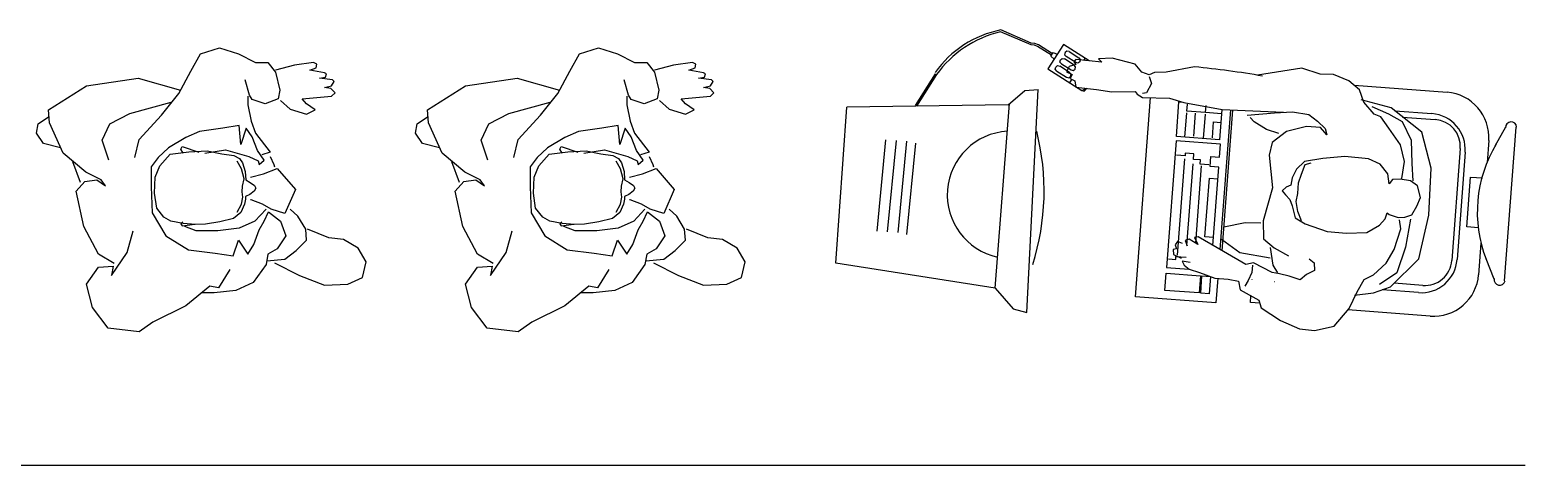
# Model space of a CAD drawing. Header units: millimetres. Extents: x 70390 to 391980, y 864 to 176336.
# Drawn here: x 219535 to 391980, y 126211 to 176336 of the extents above; entities that cross this region are included whole.
import ezdxf

# ---------------------------------------------------------------- set-up
doc = ezdxf.new("R2010")
doc.units = ezdxf.units.MM
doc.layers.add('01 - DWGFREE.com', color=1, linetype='Continuous')
doc.layers.add('家具外线', color=144, linetype='Continuous')

# ---------------------------------------------------------------- blocks, each defined once
blk = doc.blocks.new('MK-RC-0056')
at = {"layer": '家具外线'}
for p, q in [((80259.2, 10618.3), (80286, 10667.1)), ((80286, 10667.1), (80339.6, 10684.1)), ((80339.6, 10684.1), (80393.3, 10667.1)), ((80393.3, 10667.1), (80442.1, 10642.7)), ((80225, 10555), (80259.2, 10618.3)), ((80442.1, 10642.7), (80476.2, 10642.7)), ((80476.2, 10642.7), (80498.1, 10615.9)), ((80551.8, 10635.4), (80498.1, 10620.8)), ((80498.1, 10615.9), (80510.3, 10564.7)), ((80605.5, 10642.7), (80551.8, 10635.4)), ((80595.7, 10620.8), (80612.8, 10628.1)), ((80637.2, 10613.5), (80595.7, 10620.8)), ((80615.2, 10637.8), (80605.5, 10642.7)), ((80612.8, 10628.1), (80615.2, 10637.8)), ((80642, 10611), (80637.2, 10613.5)), ((80639.6, 10601.3), (80642, 10611)), ((79856.8, 10508.7), (79964.1, 10576.9)), ((79964.1, 10576.9), (80110.4, 10598.9)), ((80110.4, 10598.9), (80229.9, 10564.7)), ((80425, 10550.1), (80412.8, 10594)), ((80622.5, 10598.9), (80639.6, 10601.3)), ((80659.1, 10594), (80622.5, 10598.9)), ((80637.2, 10572), (80656.7, 10576.9)), ((80654.2, 10569.6), (80637.2, 10572)), ((80666.4, 10557.4), (80654.2, 10569.6)), ((80656.7, 10576.9), (80664, 10589.1)), ((80664, 10589.1), (80659.1, 10594)), ((80086, 10498.9), (80203.1, 10530.6)), ((80176.2, 10494.1), (80225, 10555)), ((80420.1, 10547.7), (80420.1, 10523.3)), ((80432.3, 10537.9), (80425, 10550.1)), ((80468.9, 10525.8), (80432.3, 10537.9)), ((80505.5, 10540.4), (80468.9, 10525.8)), ((80510.3, 10564.7), (80505.5, 10540.4)), ((80512.8, 10535.5), (80539.6, 10511.1)), ((80573.8, 10540.4), (80656.7, 10547.7)), ((80585.9, 10525.8), (80573.8, 10540.4)), ((80610.3, 10508.7), (80585.9, 10525.8)), ((80656.7, 10547.7), (80666.4, 10557.4)), ((79827.5, 10469.7), (79856.8, 10489.2)), ((79859.2, 10472.1), (79856.8, 10508.7)), ((80029.9, 10469.7), (80086, 10498.9)), ((80112.8, 10425.8), (80176.2, 10494.1)), ((80420.1, 10523.3), (80429.9, 10477)), ((80539.6, 10511.1), (80585.9, 10496.5)), ((80585.9, 10496.5), (80610.3, 10508.7)), ((79822.6, 10442.9), (79827.5, 10469.7)), ((79842.1, 10413.7), (79822.6, 10442.9)), ((79898.2, 10386.9), (79859.2, 10472.1)), ((80008, 10423.4), (80029.9, 10469.7)), ((80283.5, 10447.8), (80244.5, 10430.7)), ((80349.4, 10457.5), (80283.5, 10447.8)), ((80395.7, 10464.8), (80349.4, 10457.5)), ((80400.6, 10411.2), (80395.7, 10464.8)), ((80415.2, 10457.5), (80400.6, 10411.2)), ((80432.3, 10433.2), (80415.2, 10457.5)), ((80429.9, 10477), (80442.1, 10442.9)), ((80442.1, 10442.9), (80483.5, 10389.3)), ((79890.9, 10401.5), (79842.1, 10413.7)), ((80027.5, 10367.4), (80008, 10423.4)), ((80100.6, 10374.7), (80112.8, 10425.8)), ((80195.7, 10401.5), (80166.5, 10374.7)), ((80244.5, 10430.7), (80195.7, 10401.5)), ((80230.9, 10398.3), (80234.8, 10405.2)), ((80237.1, 10386.7), (80230.9, 10398.3)), ((80234.8, 10405.2), (80281.1, 10389.8)), ((80446.9, 10394.2), (80432.3, 10433.2)), ((79961.6, 10333.3), (79898.2, 10386.9)), ((79947, 10304), (79925, 10362.5)), ((80166.5, 10374.7), (80147, 10347.9)), ((80171.5, 10351.3), (80200.8, 10383.6)), ((80200.8, 10383.6), (80253.3, 10390.6)), ((80253.3, 10390.6), (80305, 10392.9)), ((80298.2, 10386.9), (80356.7, 10396.6)), ((80305, 10392.9), (80346.7, 10384.4)), ((80346.7, 10384.4), (80380.6, 10380.6)), ((80356.7, 10396.6), (80422.5, 10377.1)), ((80380.6, 10380.6), (80396.9, 10372.1)), ((80402.3, 10342.8), (80389.9, 10364.4)), ((80396.9, 10372.1), (80404.6, 10359.7)), ((80404.6, 10359.7), (80412.3, 10335.1)), ((80422.5, 10377.1), (80449.4, 10364.9)), ((80466.4, 10367.4), (80446.9, 10394.2)), ((80449.4, 10364.9), (80451.8, 10355.2)), ((80451.8, 10355.2), (80466.4, 10367.4)), ((80483.5, 10389.3), (80459.1, 10382)), ((80483.5, 10377.1), (80493.3, 10355.2)), ((80005.5, 10311.3), (79961.6, 10333.3)), ((80147, 10347.9), (80147, 10291.8)), ((80156.1, 10273.4), (80158.4, 10318.9)), ((80158.4, 10318.9), (80171.5, 10351.3)), ((80410, 10314.3), (80402.3, 10342.8)), ((80404.6, 10293.4), (80410, 10314.3)), ((80412.3, 10335.1), (80413.8, 10311.9)), ((80427.4, 10318.6), (80464, 10328.4)), ((80464, 10328.4), (80503, 10343)), ((80493.3, 10355.2), (80495.7, 10347.9)), ((80503, 10343), (80554.2, 10284.5)), ((79934.8, 10279.6), (79959.2, 10306.5)), ((79956.7, 10179.7), (79934.8, 10279.6)), ((79959.2, 10306.5), (79993.3, 10311.3)), ((79993.3, 10311.3), (80017.7, 10294.3)), ((80017.7, 10294.3), (80005.5, 10311.3)), ((80147, 10291.8), (80149.4, 10218.7)), ((80162.3, 10231), (80156.1, 10273.4)), ((80403.8, 10277.2), (80404.6, 10293.4)), ((80406.1, 10262.6), (80403.8, 10277.2)), ((80413.8, 10311.9), (80426.9, 10303.5)), ((80437.7, 10279.6), (80425.4, 10270.3)), ((80426.9, 10303.5), (80439.3, 10295.7)), ((80442.4, 10288), (80437.7, 10279.6)), ((80439.3, 10295.7), (80442.4, 10288)), ((80554.2, 10284.5), (80525, 10216.3)), ((80182.3, 10206.3), (80162.3, 10231)), ((80389.9, 10220.2), (80402.3, 10242.5)), ((80410.7, 10242.5), (80399.9, 10219.4)), ((80402.3, 10242.5), (80406.1, 10262.6)), ((80413.1, 10257.2), (80410.7, 10242.5)), ((80425.4, 10270.3), (80413.1, 10264.1)), ((80413.1, 10264.1), (80413.1, 10257.2)), ((80429.9, 10255.3), (80427.4, 10255.3)), ((80461.6, 10243.1), (80429.9, 10255.3)), ((80486, 10228.5), (80461.6, 10243.1)), ((80149.4, 10218.7), (80188.4, 10152.9)), ((80202.4, 10194.7), (80182.3, 10206.3)), ((80237.1, 10188.6), (80202.4, 10194.7)), ((80236.3, 10193.2), (80230.2, 10187)), ((80230.2, 10187), (80234.8, 10181.6)), ((80271.8, 10185.5), (80237.1, 10188.6)), ((80340.5, 10193.2), (80300.4, 10186.3)), ((80379.9, 10202.5), (80340.5, 10193.2)), ((80399.9, 10219.4), (80379.9, 10202.5)), ((80439.6, 10194.4), (80395.7, 10174.9)), ((80471.3, 10228.5), (80439.6, 10194.4)), ((80451.8, 10170), (80466.4, 10194.4)), ((80466.4, 10194.4), (80478.6, 10221.2)), ((80478.6, 10221.2), (80512.8, 10194.4)), ((80525, 10216.3), (80486, 10228.5)), ((80512.8, 10194.4), (80527.4, 10152.9)), ((80561.6, 10209), (80539.6, 10228.5)), ((80583.5, 10172.4), (80561.6, 10209)), ((79998.2, 10101.8), (79956.7, 10179.7)), ((80078.7, 10106.6), (80095.8, 10167.6)), ((80188.4, 10152.9), (80251.8, 10114)), ((80234.8, 10181.6), (80270.3, 10186.3)), ((80273.8, 10167.6), (80242.1, 10179.7)), ((80300.4, 10186.3), (80271.8, 10185.5)), ((80334.8, 10167.6), (80273.8, 10167.6)), ((80395.7, 10174.9), (80334.8, 10167.6)), ((80437.2, 10128.6), (80451.8, 10170)), ((80527.4, 10152.9), (80503, 10116.4)), ((80585.9, 10140.8), (80583.5, 10172.4)), ((80649.4, 10148.1), (80588.4, 10172.4)), ((80690.8, 10143.2), (80649.4, 10148.1)), ((80034.8, 10040.9), (80078.7, 10106.6)), ((80251.8, 10114), (80327.4, 10104.2)), ((80327.4, 10104.2), (80378.7, 10096.9)), ((80378.7, 10096.9), (80393.3, 10140.8)), ((80393.3, 10140.8), (80420.1, 10101.8)), ((80420.1, 10101.8), (80437.2, 10128.6)), ((80503, 10116.4), (80476.2, 10101.8)), ((80525, 10087.2), (80556.7, 10111.5)), ((80556.7, 10111.5), (80585.9, 10140.8)), ((80732.3, 10118.8), (80690.8, 10143.2)), ((80754.2, 10079.8), (80732.3, 10118.8)), ((79964.1, 10016.5), (79998.2, 10065.2)), ((80042.1, 10075), (79998.2, 10101.8)), ((79998.2, 10065.2), (80039.7, 10067.7)), ((80039.7, 10067.7), (80034.8, 10040.9)), ((80471.3, 10072.5), (80434.7, 10021.4)), ((80476.2, 10101.8), (80471.3, 10072.5)), ((80473.8, 10082.3), (80525, 10087.2)), ((80495.7, 10077.4), (80566.4, 10040.9)), ((80744.5, 10036), (80754.2, 10079.8)), ((80368.9, 10057.9), (80337.2, 10006.7)), ((80434.7, 10021.4), (80386, 9999.4)), ((80566.4, 10040.9), (80637.2, 10014.1)), ((80703, 10016.5), (80744.5, 10036)), ((79981.1, 9950.7), (79964.1, 10016.5)), ((80312.8, 10011.6), (80244.5, 9955.6)), ((80325, 9992.1), (80288.4, 9992.1)), ((80337.2, 10006.7), (80312.8, 10011.6)), ((80386, 9999.4), (80325, 9992.1)), ((80637.2, 10014.1), (80703, 10016.5)), ((80025, 9892.2), (79981.1, 9950.7)), ((80244.5, 9955.6), (80151.8, 9909.3)), ((80112.8, 9882.5), (80025, 9892.2)), ((80151.8, 9909.3), (80112.8, 9882.5))]:
    blk.add_line(p, q, dxfattribs=at)
blk = doc.blocks.new('MK-RC-0051')
at = {"layer": '家具外线'}
for p, q in [((72704.6, 10618.3), (72731.4, 10667.1)), ((72731.4, 10667.1), (72785.1, 10684.1)), ((72785.1, 10684.1), (72838.7, 10667.1)), ((72838.7, 10667.1), (72887.5, 10642.7)), ((72670.4, 10555), (72704.6, 10618.3)), ((72887.5, 10642.7), (72921.6, 10642.7)), ((72921.6, 10642.7), (72943.6, 10615.9)), ((72997.2, 10635.4), (72943.6, 10620.8)), ((72943.6, 10615.9), (72955.8, 10564.7)), ((73050.9, 10642.7), (72997.2, 10635.4)), ((73041.1, 10620.8), (73058.2, 10628.1)), ((73082.6, 10613.5), (73041.1, 10620.8)), ((73060.6, 10637.8), (73050.9, 10642.7)), ((73058.2, 10628.1), (73060.6, 10637.8)), ((73087.5, 10611), (73082.6, 10613.5)), ((73085, 10601.3), (73087.5, 10611)), ((72302.2, 10508.7), (72409.5, 10576.9)), ((72409.5, 10576.9), (72555.8, 10598.9)), ((72555.8, 10598.9), (72675.3, 10564.7)), ((72870.4, 10550.1), (72858.2, 10594)), ((73068, 10598.9), (73085, 10601.3)), ((73104.5, 10594), (73068, 10598.9)), ((73082.6, 10572), (73102.1, 10576.9)), ((73099.7, 10569.6), (73082.6, 10572)), ((73111.9, 10557.4), (73099.7, 10569.6)), ((73102.1, 10576.9), (73109.4, 10589.1)), ((73109.4, 10589.1), (73104.5, 10594)), ((72531.4, 10498.9), (72648.5, 10530.6)), ((72621.7, 10494.1), (72670.4, 10555)), ((72865.5, 10547.7), (72865.5, 10523.3)), ((72877.7, 10537.9), (72870.4, 10550.1)), ((72914.3, 10525.8), (72877.7, 10537.9)), ((72950.9, 10540.4), (72914.3, 10525.8)), ((72955.8, 10564.7), (72950.9, 10540.4)), ((72958.2, 10535.5), (72985, 10511.1)), ((73019.2, 10540.4), (73102.1, 10547.7)), ((73031.4, 10525.8), (73019.2, 10540.4)), ((73055.8, 10508.7), (73031.4, 10525.8)), ((73102.1, 10547.7), (73111.9, 10557.4)), ((72272.9, 10469.7), (72302.2, 10489.2)), ((72304.6, 10472.1), (72302.2, 10508.7)), ((72475.3, 10469.7), (72531.4, 10498.9)), ((72558.3, 10425.8), (72621.7, 10494.1)), ((72865.5, 10523.3), (72875.3, 10477)), ((72985, 10511.1), (73031.4, 10496.5)), ((73031.4, 10496.5), (73055.8, 10508.7)), ((72268, 10442.9), (72272.9, 10469.7)), ((72287.6, 10413.7), (72268, 10442.9)), ((72343.6, 10386.9), (72304.6, 10472.1)), ((72453.4, 10423.4), (72475.3, 10469.7)), ((72729, 10447.8), (72689.9, 10430.7)), ((72794.8, 10457.5), (72729, 10447.8)), ((72841.2, 10464.8), (72794.8, 10457.5)), ((72846, 10411.2), (72841.2, 10464.8)), ((72860.7, 10457.5), (72846, 10411.2)), ((72877.7, 10433.2), (72860.7, 10457.5)), ((72875.3, 10477), (72887.5, 10442.9)), ((72887.5, 10442.9), (72928.9, 10389.3)), ((72336.3, 10401.5), (72287.6, 10413.7)), ((72472.9, 10367.4), (72453.4, 10423.4)), ((72546.1, 10374.7), (72558.3, 10425.8)), ((72641.2, 10401.5), (72611.9, 10374.7)), ((72689.9, 10430.7), (72641.2, 10401.5)), ((72676.4, 10398.3), (72680.2, 10405.2)), ((72682.5, 10386.7), (72676.4, 10398.3)), ((72680.2, 10405.2), (72726.5, 10389.8)), ((72892.4, 10394.2), (72877.7, 10433.2)), ((72407.1, 10333.3), (72343.6, 10386.9)), ((72392.4, 10304), (72370.5, 10362.5)), ((72611.9, 10374.7), (72592.4, 10347.9)), ((72616.9, 10351.3), (72646.3, 10383.6)), ((72646.3, 10383.6), (72698.7, 10390.6)), ((72698.7, 10390.6), (72750.4, 10392.9)), ((72743.6, 10386.9), (72802.1, 10396.6)), ((72750.4, 10392.9), (72792.1, 10384.4)), ((72792.1, 10384.4), (72826.1, 10380.6)), ((72802.1, 10396.6), (72868, 10377.1)), ((72826.1, 10380.6), (72842.3, 10372.1)), ((72847.7, 10342.8), (72835.3, 10364.4)), ((72842.3, 10372.1), (72850, 10359.7)), ((72850, 10359.7), (72857.7, 10335.1)), ((72868, 10377.1), (72894.8, 10364.9)), ((72911.9, 10367.4), (72892.4, 10394.2)), ((72894.8, 10364.9), (72897.2, 10355.2)), ((72897.2, 10355.2), (72911.9, 10367.4)), ((72928.9, 10389.3), (72904.6, 10382)), ((72928.9, 10377.1), (72938.7, 10355.2)), ((72450.9, 10311.3), (72407.1, 10333.3)), ((72592.4, 10347.9), (72592.4, 10291.8)), ((72601.5, 10273.4), (72603.8, 10318.9)), ((72603.8, 10318.9), (72616.9, 10351.3)), ((72855.4, 10314.3), (72847.7, 10342.8)), ((72850, 10293.4), (72855.4, 10314.3)), ((72857.7, 10335.1), (72859.3, 10311.9)), ((72872.9, 10318.6), (72909.4, 10328.4)), ((72909.4, 10328.4), (72948.5, 10343)), ((72938.7, 10355.2), (72941.1, 10347.9)), ((72948.5, 10343), (72999.7, 10284.5)), ((72380.2, 10279.6), (72404.6, 10306.5)), ((72402.2, 10179.7), (72380.2, 10279.6)), ((72404.6, 10306.5), (72438.8, 10311.3)), ((72438.8, 10311.3), (72463.1, 10294.3)), ((72463.1, 10294.3), (72450.9, 10311.3)), ((72592.4, 10291.8), (72594.8, 10218.7)), ((72607.7, 10231), (72601.5, 10273.4)), ((72849.2, 10277.2), (72850, 10293.4)), ((72851.5, 10262.6), (72849.2, 10277.2)), ((72859.3, 10311.9), (72872.4, 10303.5)), ((72883.2, 10279.6), (72870.8, 10270.3)), ((72872.4, 10303.5), (72884.7, 10295.7)), ((72887.8, 10288), (72883.2, 10279.6)), ((72884.7, 10295.7), (72887.8, 10288)), ((72999.7, 10284.5), (72970.4, 10216.3)), ((72627.8, 10206.3), (72607.7, 10231)), ((72835.3, 10220.2), (72847.7, 10242.5)), ((72856.2, 10242.5), (72845.4, 10219.4)), ((72847.7, 10242.5), (72851.5, 10262.6)), ((72858.5, 10257.2), (72856.2, 10242.5)), ((72870.8, 10270.3), (72858.5, 10264.1)), ((72858.5, 10264.1), (72858.5, 10257.2)), ((72875.3, 10255.3), (72872.9, 10255.3)), ((72907, 10243.1), (72875.3, 10255.3)), ((72931.4, 10228.5), (72907, 10243.1)), ((72594.8, 10218.7), (72633.9, 10152.9)), ((72647.8, 10194.7), (72627.8, 10206.3)), ((72682.5, 10188.6), (72647.8, 10194.7)), ((72681.8, 10193.2), (72675.6, 10187)), ((72675.6, 10187), (72680.2, 10181.6)), ((72717.3, 10185.5), (72682.5, 10188.6)), ((72785.9, 10193.2), (72745.8, 10186.3)), ((72825.3, 10202.5), (72785.9, 10193.2)), ((72845.4, 10219.4), (72825.3, 10202.5)), ((72885, 10194.4), (72841.2, 10174.9)), ((72916.8, 10228.5), (72885, 10194.4)), ((72897.2, 10170), (72911.9, 10194.4)), ((72911.9, 10194.4), (72924.1, 10221.2)), ((72924.1, 10221.2), (72958.2, 10194.4)), ((72970.4, 10216.3), (72931.4, 10228.5)), ((72958.2, 10194.4), (72972.8, 10152.9)), ((73007, 10209), (72985, 10228.5)), ((73028.9, 10172.4), (73007, 10209)), ((72443.6, 10101.8), (72402.2, 10179.7)), ((72524.1, 10106.6), (72541.2, 10167.6)), ((72633.9, 10152.9), (72697.3, 10114)), ((72680.2, 10181.6), (72715.7, 10186.3)), ((72719.2, 10167.6), (72687.5, 10179.7)), ((72745.8, 10186.3), (72717.3, 10185.5)), ((72780.2, 10167.6), (72719.2, 10167.6)), ((72841.2, 10174.9), (72780.2, 10167.6)), ((72882.6, 10128.6), (72897.2, 10170)), ((72972.8, 10152.9), (72948.5, 10116.4)), ((73031.4, 10140.8), (73028.9, 10172.4)), ((73094.8, 10148.1), (73033.8, 10172.4)), ((73136.2, 10143.2), (73094.8, 10148.1)), ((72480.2, 10040.9), (72524.1, 10106.6)), ((72697.3, 10114), (72772.9, 10104.2)), ((72772.9, 10104.2), (72824.1, 10096.9)), ((72824.1, 10096.9), (72838.7, 10140.8)), ((72838.7, 10140.8), (72865.5, 10101.8)), ((72865.5, 10101.8), (72882.6, 10128.6)), ((72948.5, 10116.4), (72921.6, 10101.8)), ((72970.4, 10087.2), (73002.1, 10111.5)), ((73002.1, 10111.5), (73031.4, 10140.8)), ((73177.7, 10118.8), (73136.2, 10143.2)), ((73199.6, 10079.8), (73177.7, 10118.8)), ((72409.5, 10016.5), (72443.6, 10065.2)), ((72487.5, 10075), (72443.6, 10101.8)), ((72443.6, 10065.2), (72485.1, 10067.7)), ((72485.1, 10067.7), (72480.2, 10040.9)), ((72916.8, 10072.5), (72880.2, 10021.4)), ((72921.6, 10101.8), (72916.8, 10072.5)), ((72919.2, 10082.3), (72970.4, 10087.2)), ((72941.1, 10077.4), (73011.9, 10040.9)), ((73189.9, 10036), (73199.6, 10079.8)), ((72814.3, 10057.9), (72782.6, 10006.7)), ((72880.2, 10021.4), (72831.4, 9999.4)), ((73011.9, 10040.9), (73082.6, 10014.1)), ((73148.4, 10016.5), (73189.9, 10036)), ((72426.6, 9950.7), (72409.5, 10016.5)), ((72758.2, 10011.6), (72689.9, 9955.6)), ((72770.4, 9992.1), (72733.8, 9992.1)), ((72782.6, 10006.7), (72758.2, 10011.6)), ((72831.4, 9999.4), (72770.4, 9992.1)), ((73082.6, 10014.1), (73148.4, 10016.5)), ((72470.5, 9892.2), (72426.6, 9950.7)), ((72689.9, 9955.6), (72597.3, 9909.3)), ((72558.3, 9882.5), (72470.5, 9892.2)), ((72597.3, 9909.3), (72558.3, 9882.5))]:
    blk.add_line(p, q, dxfattribs=at)

msp = doc.modelspace()

# ---------------------------------------------------------------- linework, layer by layer
for p, q in [((335026, 174625, 10800), (331469, 176112, 10800)), ((335014, 174827, 10800), (331518, 176336, 10800)), ((335455, 174775, 10800), (335014, 174827, 10800)), ((335406, 174580, 10800), (335026, 174625, 10800)), ((335760, 174444, 10800), (335406, 174580, 10800)), ((335850, 174623, 10800), (335455, 174775, 10800)), ((337357, 173431, 10800), (335760, 174444, 10800)), ((337464, 173600, 10800), (335850, 174623, 10800)), ((338724, 174656, 10800), (336945, 171849, 10800)), ((341703, 172767, 10800), (338724, 174656, 10800)), ((337280, 173309, 10800), (337547, 173730, 10800)), ((337656, 172972, 10800), (337280, 173309, 10800)), ((337547, 173730, 10800), (338012, 173533, 10800)), ((338332, 172642, 10800), (338396, 172897, 10800)), ((338498, 172438, 10800), (338332, 172642, 10800)), ((338396, 172897, 10800), (338599, 173063, 10800)), ((338599, 173063, 10800), (338854, 172999, 10800)), ((339977, 172288, 10800), (338854, 172999, 10800)), ((338929, 173739, 10800), (338866, 173484, 10800)), ((338866, 173484, 10800), (339032, 173280, 10800)), ((339133, 173905, 10800), (338929, 173739, 10800)), ((340155, 172568, 10800), (339032, 173280, 10800)), ((339388, 173841, 10800), (339133, 173905, 10800)), ((339388, 173841, 10800), (340511, 173130, 10800)), ((340163, 172921, -3555), (339935, 172648, -3555)), ((339935, 172648, -3555), (340172, 172342, -3555)), ((340410, 172505, 10800), (340155, 172568, 10800)), ((343180, 172620, -3555), (340163, 172921, -3555)), ((340613, 172671, 10800), (340410, 172505, 10800)), ((340511, 173130, 10800), (340677, 172926, 10800)), ((340677, 172926, 10800), (340613, 172671, 10800)), ((341106, 172827, 10800), (341250, 173055, 10800)), ((344370, 173101, -3555), (342788, 173000, -3555)), ((342788, 173000, -3555), (343180, 172620, -3555)), ((347007, 172407, -3555), (344370, 173101, -3555)), ((323932, 171295, 10800), (321617, 167643, 10800)), ((324099, 171186, 10800), (321785, 167536, 10800)), ((336945, 171849, 10800), (340874, 169358, 10800)), ((337798, 171799, 10800), (337862, 172054, 10800)), ((337965, 171596, 10800), (337798, 171799, 10800)), ((337862, 172054, 10800), (338065, 172221, 10800)), ((337965, 171596, 10800), (339087, 170884, 10800)), ((338065, 172221, 10800), (338320, 172157, 10800)), ((339443, 171446, 10800), (338320, 172157, 10800)), ((338498, 172438, 10800), (339621, 171726, 10800)), ((339087, 170884, 10800), (339342, 170821, 10800)), ((339402, 172138, -3555), (339103, 171515, -3555)), ((339103, 171515, -3555), (339726, 171216, -3555)), ((339342, 170821, 10800), (339546, 170987, 10800)), ((340172, 172342, -3555), (339402, 172138, -3555)), ((339609, 171242, 10800), (339443, 171446, 10800)), ((339726, 171216, -3555), (339502, 170749, -3555)), ((339502, 170749, -3555), (340047, 170487, -3555)), ((339546, 170987, 10800), (339609, 171242, 10800)), ((339621, 171726, 10800), (339876, 171663, 10800)), ((339876, 171663, 10800), (340080, 171829, 10800)), ((340143, 172084, 10800), (339977, 172288, 10800)), ((340080, 171829, 10800), (340143, 172084, 10800)), ((347795, 171454, -3555), (347007, 172407, -3555)), ((348611, 171158, -3555), (347795, 171454, -3555)), ((349224, 171437, -3555), (348611, 171158, -3555)), ((348614, 170965, -3555), (348897, 170158, -3555)), ((350576, 171458, -3555), (349224, 171437, -3555)), ((353849, 172086, -3555), (350576, 171458, -3555)), ((366230, 171928, -3555), (361119, 171118, -3555)), ((368345, 171249, -3555), (366230, 171928, -3555)), ((369901, 171219, -3555), (368345, 171249, -3555)), ((371665, 170480, -3555), (369901, 171219, -3555)), ((332348, 167702, 10800), (334288, 169355, 10800)), ((334288, 169355, 10800), (335836, 169470, 10800)), ((334516, 143776, 10800), (335836, 169470, 10800)), ((339471, 170248, 10800), (339722, 170644, 10800)), ((340047, 170487, -3555), (340174, 169756, -3555)), ((340174, 169756, -3555), (342535, 169483, -3555)), ((340734, 169447, 10800), (340989, 169384, 10800)), ((340874, 169358, 10800), (341129, 169295, 10800)), ((340989, 169384, 10800), (341193, 169550, 10800)), ((341129, 169295, 10800), (341333, 169461, 10800)), ((341193, 169550, 10800), (341245, 169632, 10800)), ((341333, 169461, 10800), (341428, 169611, 10800)), ((342535, 169483, -3555), (344316, 169201, -3555)), ((344316, 169201, -3555), (347019, 169242, -3555)), ((347019, 169242, -3555), (347256, 168937, -3555)), ((348296, 169107, -3555), (347872, 169023, -3555)), ((348897, 170158, -3555), (348296, 169107, -3555)), ((372885, 169436, -3555), (371665, 170480, -3555)), ((372274, 169959, -11353), (382981, 169153, -11353)), ((373385, 168014, -3555), (372885, 169436, -3555)), ((312488, 149450, 10800), (313768, 167449, 10800)), ((332348, 167702, 10800), (313766, 167449, 10800)), ((330849, 146575, 10800), (332519, 167857, 10800)), ((347033, 145590, 10800), (348763, 168539, 10800)), ((347256, 168937, -3555), (347841, 168559, -3555)), ((347841, 168559, -3555), (350971, 168491, -3555)), ((350971, 168491, -3555), (352640, 167976, -3555)), ((351758, 164064, 10800), (352058, 168041, 10800)), ((352058, 168041, 10800), (352548, 168004, 10800)), ((352640, 167976, -3555), (357036, 167158, 10800)), ((352977, 166972, 10800), (353040, 167801, 10800)), ((355131, 166810, 10800), (355194, 167638, 10800)), ((376539, 167344, -3555), (373060, 168298, -3555)), ((374579, 166626, -3555), (373385, 168014, -3555)), ((374300, 167512, -3555), (376229, 166675, -3555)), ((380055, 164569, -3555), (376539, 167344, -3555)), ((352753, 163990, 10800), (352965, 166806, 10800)), ((355131, 166810, 10800), (352977, 166972, 10800)), ((353759, 164080, 10800), (353959, 166731, 10800)), ((354907, 163827, 10800), (355119, 166644, 10800)), ((356954, 166672, 10800), (355131, 166810, 10800)), ((355913, 163918, 10800), (356051, 165741, 10800)), ((356051, 165741, 10800), (356879, 165678, 10800)), ((356991, 167166, 10800), (356729, 163690, 10800)), ((357987, 167117, 10800), (356776, 151041, 10800)), ((357036, 167158, 10800), (364116, 166851, -3555)), ((357052, 150880, 10800), (358274, 167104, 10800)), ((359933, 166517, -3555), (363072, 166800, -3555)), ((360742, 165764, -3555), (360258, 166233, -3555)), ((362148, 164879, -3555), (360742, 165764, -3555)), ((363072, 166800, -3555), (365159, 166902, -3555)), ((365159, 166902, -3555), (367041, 166588, -3555)), ((367041, 166588, -3555), (368022, 165821, -3555)), ((368022, 165821, -3555), (368912, 164976, -3555)), ((375335, 166309, -3555), (374579, 166626, -3555)), ((376278, 165027, -3555), (375335, 166309, -3555)), ((376229, 166675, -3555), (377807, 165777, -3555)), ((376956, 167015, -11353), (381231, 166693, -11353)), ((377807, 165777, -3555), (378857, 163621, -3555)), ((377854, 166306, -11353), (381619, 166022, -11353)), ((356729, 163690, 10800), (351758, 164064, 10800)), ((363586, 164425, -3555), (362148, 164879, -3555)), ((364467, 164618, -3555), (362813, 163358, -3555)), ((366765, 165224, -3555), (364467, 164618, -3555)), ((368401, 165100, -3555), (366765, 165224, -3555)), ((369118, 164268, -3555), (368401, 165100, -3555)), ((368912, 164976, -3555), (369118, 164268, -3555)), ((377606, 163109, -3555), (376278, 165027, -3555)), ((381128, 160421, -3555), (380055, 164569, -3555)), ((389733, 165134, -11353), (388475, 162942, -11353)), ((389618, 147441, -11353), (390951, 165141, -11353)), ((318217, 163687, -3555), (317197, 153158, -3555)), ((319431, 163602, -3555), (318412, 153073, -3555)), ((320646, 163516, -3555), (319627, 152987, -3555)), ((321657, 163299, -3555), (320637, 152770, -3555)), ((351721, 163567, 10800), (350622, 148986, 10800)), ((356858, 163180, 10800), (351721, 163567, 10800)), ((352781, 162154, 10800), (352756, 161823, 10800)), ((353775, 162079, 10800), (352781, 162154, 10800)), ((356745, 161689, 10800), (356858, 163180, 10800)), ((362813, 163358, -3555), (362444, 161914, -3555)), ((378066, 161171, -3555), (377606, 163109, -3555)), ((378857, 163621, -3555), (378915, 160934, -3555)), ((384498, 162695, -11353), (383524, 149764, -11353)), ((385070, 162257, -11353), (384138, 149886, -11353)), ((387779, 163608, -11353), (387588, 161063, -11353)), ((352756, 161823, 10800), (351762, 161898, 10800)), ((351894, 150390, 10800), (352731, 161492, 10800)), ((352979, 151511, 10800), (353688, 160920, 10800)), ((353725, 161417, 10800), (353775, 162079, 10800)), ((354554, 161354, 10800), (353725, 161417, 10800)), ((353997, 151762, 10800), (354669, 160679, 10800)), ((354516, 160857, 10800), (354554, 161354, 10800)), ((355510, 160782, 10800), (354516, 160857, 10800)), ((355664, 160604, 10800), (355751, 161764, 10800)), ((356658, 160529, 10800), (355664, 160604, 10800)), ((355751, 161764, 10800), (356745, 161689, 10800)), ((355978, 151505, 10800), (356658, 160529, 10800)), ((362444, 161914, -3555), (362855, 158162, -3555)), ((366546, 161173, -3555), (365614, 160291, -3555)), ((366178, 159729, -3555), (366607, 160822, -3555)), ((368652, 161533, -3555), (366546, 161173, -3555)), ((366607, 160822, -3555), (367315, 161028, -3555)), ((371182, 161775, -3555), (368652, 161533, -3555)), ((373932, 161482, -3555), (371182, 161775, -3555)), ((375271, 160862, -3555), (373932, 161482, -3555)), ((376141, 159758, -3555), (375271, 160862, -3555)), ((377745, 159204, -3555), (378066, 161171, -3555)), ((378915, 160934, -3555), (379024, 158935, -3555)), ((380892, 154986, -3555), (381128, 160421, -3555)), ((355052, 152485, 10800), (355564, 159278, 10800)), ((355564, 159278, 10800), (356558, 159203, 10800)), ((365105, 159291, -3555), (364954, 158437, -3555)), ((365614, 160291, -3555), (365105, 159291, -3555)), ((365751, 157511, -3555), (365842, 158716, -3555)), ((365842, 158716, -3555), (366178, 159729, -3555)), ((376315, 158620, -3555), (376141, 159758, -3555)), ((376699, 159110, -3555), (376315, 158620, -3555)), ((377566, 159131, -3555), (376699, 159110, -3555)), ((378766, 158954, -3555), (377566, 159131, -3555)), ((379588, 158373, -3555), (378766, 158954, -3555)), ((385244, 153644, -11353), (385676, 159386, -11353)), ((385676, 159386, -11353), (387049, 159283, -11353)), ((362855, 158162, -3555), (361788, 154348, -3555)), ((364418, 158217, -3555), (363955, 157819, -3555)), ((363955, 157819, -3555), (364353, 157357, -3555)), ((364353, 157357, -3555), (364831, 156801, -3555)), ((364954, 158437, -3555), (364418, 158217, -3555)), ((365593, 156571, -3555), (365751, 157511, -3555)), ((379499, 156043, -3555), (379921, 157050, -3555)), ((379921, 157050, -3555), (379588, 158373, -3555)), ((364831, 156801, -3555), (365124, 156087, -3555)), ((365124, 156087, -3555), (365451, 154678, -3555)), ((365768, 155433, -3555), (365593, 156571, -3555)), ((366207, 154361, -3555), (365768, 155433, -3555)), ((375838, 154588, -3555), (376062, 155263, -3555)), ((376062, 155263, -3555), (376308, 155072, -3555)), ((378905, 155049, -3555), (379499, 156043, -3555)), ((357232, 153652, -3555), (359695, 154159, -3555)), ((359695, 154159, -3555), (361510, 154109, -3555)), ((361788, 154348, -3555), (361805, 152269, -3555)), ((365451, 154678, -3555), (366611, 153985, -3555)), ((366611, 153985, -3555), (369143, 153102, -3555)), ((373728, 153016, -3555), (375177, 153859, -3555)), ((375177, 153859, -3555), (375838, 154588, -3555)), ((376308, 155072, -3555), (377322, 154736, -3555)), ((377322, 154736, -3555), (378104, 154763, -3555)), ((377655, 153413, -3555), (377475, 154465, -3555)), ((378104, 154763, -3555), (378905, 155049, -3555)), ((378780, 154539, -3555), (378189, 151295, -3555)), ((379735, 149967, -3555), (380892, 154986, -3555)), ((386617, 153541, -11353), (385244, 153644, -11353)), ((351908, 151976, -3555), (351617, 151565, -3555)), ((352457, 151716, -3555), (351908, 151976, -3555)), ((353226, 152223, -3555), (352783, 152083, -3555)), ((352783, 152083, -3555), (352996, 151462, -3555)), ((354221, 151629, -3555), (353226, 152223, -3555)), ((354286, 152489, -3555), (353848, 152436, -3555)), ((353848, 152436, -3555), (354221, 151629, -3555)), ((357190, 150800, -3555), (354286, 152489, -3555)), ((356046, 152410, 10800), (355052, 152485, 10800)), ((359085, 150657, -3555), (356949, 152202, -3555)), ((361805, 152269, -3555), (363025, 151226, -3555)), ((369143, 153102, -3555), (371383, 152933, -3555)), ((371383, 152933, -3555), (373728, 153016, -3555)), ((376871, 151048, -3555), (377655, 153413, -3555)), ((386890, 151791, -11353), (386615, 148144, -11353)), ((351757, 151122, -3555), (351406, 151062, -3555)), ((351406, 151062, -3555), (351447, 150453, -3555)), ((351447, 150453, -3555), (352330, 150029, -3555)), ((351617, 151565, -3555), (351757, 151122, -3555)), ((351691, 149905, 10800), (351716, 150237, 10800)), ((351716, 150237, 10800), (352876, 150149, 10800)), ((359763, 149308, -3555), (357190, 150800, -3555)), ((362590, 150047, -3555), (359085, 150657, -3555)), ((362595, 151258, -3555), (362876, 149246, -3555)), ((363025, 151226, -3555), (364690, 150321, -3555)), ((375973, 149472, -3555), (376871, 151048, -3555)), ((378189, 151295, -3555), (377187, 148342, -3555)), ((330849, 146575, 10800), (312488, 149450, 10800)), ((350422, 146335, 10800), (350572, 148323, 10800)), ((350572, 148323, 10800), (354549, 148023, 10800)), ((350622, 148986, 10800), (353188, 148792, 10800)), ((350863, 149968, 10800), (351691, 149905, 10800)), ((352429, 149687, -3555), (352655, 149237, -3555)), ((353370, 149529, -3555), (352429, 149687, -3555)), ((352655, 149237, -3555), (353225, 148761, -3555)), ((353225, 148761, -3555), (354412, 148412, -3555)), ((354412, 148412, -3555), (356182, 147760, -3555)), ((360644, 149501, -3555), (359763, 149308, -3555)), ((360473, 148389, -3555), (360057, 147468, -3555)), ((360538, 149249, -3555), (360473, 148389, -3555)), ((362812, 148386, -3555), (360644, 149501, -3555)), ((363666, 148235, -3555), (362812, 148386, -3555)), ((362876, 149246, -3555), (363415, 148340, -3555)), ((367680, 148625, -3555), (366780, 148173, -3555)), ((367088, 149968, -3555), (367659, 149492, -3555)), ((367659, 149492, -3555), (367680, 148625, -3555)), ((374484, 148112, -3555), (375973, 149472, -3555)), ((377187, 148342, -3555), (375182, 147021, -3555)), ((376461, 146752, -3555), (379735, 149967, -3555)), ((388415, 147630, -11353), (387499, 149986, -11353)), ((354549, 148023, 10800), (354399, 146035, 10800)), ((354565, 146023, 10800), (354714, 148011, 10800)), ((354714, 148011, 10800), (355709, 147936, 10800)), ((355709, 147936, 10800), (355559, 145948, 10800)), ((356182, 147760, -3555), (357732, 147643, -3555)), ((356527, 147734, 10800), (356312, 144891, 10800)), ((357732, 147643, -3555), (358925, 147380, -3555)), ((358925, 147380, -3555), (359112, 146414, -3555)), ((360057, 147468, -3555), (359661, 146806, -3555)), ((360488, 147530, -11353), (360494, 147604, -11353)), ((363081, 147325, -11353), (363081, 147334, -11353)), ((363121, 147331, -11353), (363081, 147334, -11353)), ((364773, 147978, -3555), (363666, 148235, -3555)), ((366039, 147537, -3555), (364773, 147978, -3555)), ((366780, 148173, -3555), (366039, 147537, -3555)), ((372606, 146177, -3555), (373406, 147588, -3555)), ((373406, 147588, -3555), (374484, 148112, -3555)), ((374501, 146034, -3555), (376461, 146752, -3555)), ((380179, 146905, -11353), (376871, 147154, -11353)), ((330849, 146575, 10800), (332952, 144191, 10800)), ((356312, 144891, 10800), (347033, 145590, 10800)), ((354399, 146035, 10800), (350422, 146335, 10800)), ((355559, 145948, 10800), (354565, 146023, 10800)), ((359112, 146414, -3555), (361273, 145213, -3555)), ((360293, 144943, -11353), (360352, 145725, -11353)), ((361385, 144861, -11353), (360293, 144943, -11353)), ((361273, 145213, -3555), (361553, 144326, -3555)), ((371682, 144256, -3555), (372606, 146177, -3555)), ((372316, 145766, -3555), (374501, 146034, -3555)), ((379678, 146075, -11353), (375476, 146391, -11353)), ((332952, 144191, 10800), (334516, 143776, 10800)), ((361553, 144326, -3555), (363781, 142860, -3555)), ((369970, 142221, -3555), (371682, 144256, -3555)), ((381040, 143380, -11353), (371547, 144095, -11353)), ((363781, 142860, -3555), (365963, 141917, -3555)), ((365963, 141917, -3555), (367679, 141701, -3555)), ((367679, 141701, -3555), (369970, 142221, -3555))]:
    msp.add_line(p, q)
for centre, radius, start, end in [((333859, 164441, 10800), 12124, 101.13711, 144.84622), ((334283, 163926, 10800), 12507, 103.00171, 144.51659), ((324019, 171245, 10800), 99.9, 150.23377, 323.59392), ((343399, 65888, -3555), 106712, 80.1248, 84.38014), ((332677, 157337, 10800), 7335, 93.19704, 257.82805), ((308515, 157810, 10800), 27996, 342.32551, 14.21025)]:
    msp.add_arc(centre, radius, start, end)
for centre, major_axis, start_param, end_param in [((382593, 163998, -11353), (-5187, 391), 3.1415927, 4.712389), ((380920, 162569, -11353), (-4149, 312), 3.1415927, 4.712389), ((381386, 162930, -11353), (-3112, 234), 3.1415927, 4.712389), ((390365, 165104, -11353), (-635, 48), 3.2950219, 6.4008473), ((401730, 155336, -11353), (-15223, 1146), 5.8155951, 6.7241139), ((379989, 150198, -11353), (-4149, 312), 1.5707963, 3.1415927), ((380412, 149998, -11353), (-3112, 234), 1.5707963, 3.1415927), ((381428, 148535, -11353), (-5187, 391), 1.5707963, 3.1415927), ((389045, 147565, -11353), (-635, 48), 6.1655233, 9.2713487)]:
    msp.add_ellipse(centre, major_axis=major_axis, ratio=0.9937778, start_param=start_param, end_param=end_param)
at = {"layer": '01 - DWGFREE.com', "color": 18, "true_color": 0x000000}
msp.add_line((70390, 126211), (391980, 126211), dxfattribs=at)

# ---------------------------------------------------------------- block references
at = {"xscale": 40.79881763447358, "yscale": 40.79881763447358, "zscale": 40.79881763447358}
for name, p in [('MK-RC-0051', (-2728153, -261626)), ('MK-RC-0056', (-2992661, -261626))]:
    msp.add_blockref(name, p, dxfattribs=at)

doc.saveas('drawing.dxf')
